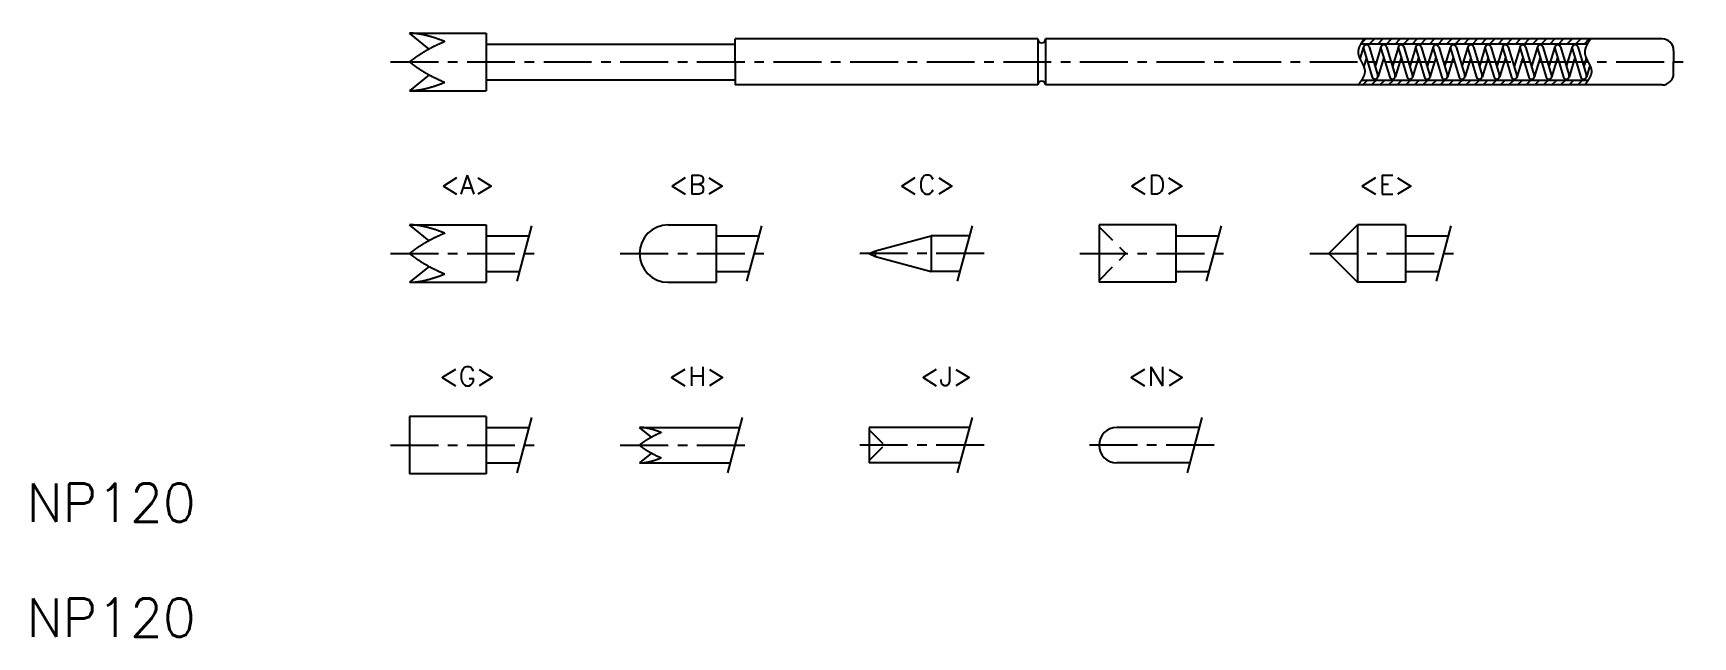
# Model space of a CAD drawing. Extents: x 5.2 to 48.5, y 5 to 20.8.
import ezdxf
from ezdxf.enums import TextEntityAlignment as Align

# ---------------------------------------------------------------- set-up
doc = ezdxf.new("R2010")
doc.units = 0
doc.linetypes.add('CENTER', pattern=[2, 1.25, -0.25, 0.25, -0.25])
doc.linetypes.add('DASHED', pattern=[0.75, 0.5, -0.25])
doc.layers.get('0').update_dxf_attribs({"linetype": 'CONTINUOUS'})
doc.layers.add('CENTER', color=1, linetype='CENTER')
doc.styles.get("Standard").update_dxf_attribs({"font": 'txt.shx', "width": 0.7, "bigfont": 'bigfont.shx'})

# ---------------------------------------------------------------- blocks, each defined once
blk = doc.blocks.new('*X5')
at = {"color": 0, "linetype": 'CONTINUOUS'}
for p, q in [((201.818, 60.475), (201.943, 60.6)), ((202.043, 60.475), (202.168, 60.6)), ((202.267, 60.475), (202.392, 60.6)), ((202.492, 60.475), (202.617, 60.6)), ((202.716, 60.475), (202.841, 60.6)), ((202.941, 60.475), (203.066, 60.6)), ((203.165, 60.475), (203.29, 60.6)), ((203.39, 60.475), (203.515, 60.6)), ((203.614, 60.475), (203.739, 60.6)), ((203.839, 60.475), (203.964, 60.6)), ((204.063, 60.475), (204.188, 60.6)), ((204.288, 60.475), (204.413, 60.6)), ((204.512, 60.475), (204.637, 60.6)), ((204.737, 60.475), (204.862, 60.6)), ((204.961, 60.475), (205.086, 60.6)), ((205.186, 60.475), (205.311, 60.6)), ((205.41, 60.475), (205.535, 60.6)), ((205.635, 60.475), (205.76, 60.6)), ((205.859, 60.475), (205.984, 60.6)), ((206.084, 60.475), (206.209, 60.6)), ((206.308, 60.475), (206.433, 60.6)), ((206.533, 60.475), (206.658, 60.6)), ((206.757, 60.475), (206.882, 60.6)), ((206.982, 60.475), (207.107, 60.6)), ((207.206, 60.475), (207.331, 60.6)), ((207.431, 60.475), (207.556, 60.6)), ((207.655, 60.475), (207.78, 60.6)), ((201.866, 59.4), (201.991, 59.525)), ((202.09, 59.4), (202.215, 59.525)), ((202.315, 59.4), (202.44, 59.525)), ((202.539, 59.4), (202.664, 59.525)), ((202.764, 59.4), (202.889, 59.525)), ((202.988, 59.4), (203.113, 59.525)), ((203.213, 59.4), (203.338, 59.525)), ((203.437, 59.4), (203.562, 59.525)), ((203.662, 59.4), (203.787, 59.525)), ((203.886, 59.4), (204.011, 59.525)), ((204.111, 59.4), (204.236, 59.525)), ((204.335, 59.4), (204.46, 59.525)), ((204.56, 59.4), (204.685, 59.525)), ((204.784, 59.4), (204.909, 59.525)), ((205.009, 59.4), (205.134, 59.525)), ((205.233, 59.4), (205.358, 59.525)), ((205.458, 59.4), (205.583, 59.525)), ((205.682, 59.4), (205.807, 59.525)), ((205.907, 59.4), (206.032, 59.525)), ((206.131, 59.4), (206.256, 59.525)), ((206.356, 59.4), (206.481, 59.525)), ((206.58, 59.4), (206.705, 59.525)), ((206.805, 59.4), (206.93, 59.525)), ((207.029, 59.4), (207.154, 59.525)), ((207.254, 59.4), (207.379, 59.525)), ((207.478, 59.4), (207.603, 59.525))]:
    blk.add_line(p, q, dxfattribs=at)

msp = doc.modelspace()

# ---------------------------------------------------------------- linework, layer by layer
at = {"color": 7, "linetype": 'CONTINUOUS'}
for p, q in [((15, 20.75), (17, 20.75)), ((15, 20.75, 0.75), (17, 20.75, 0.75)), ((17, 20.75), (17, 19.25, -0.75)), ((17, 20.465), (23.5, 20.465)), ((31.398, 20.6), (23.5, 20.6)), ((23.5, 20), (23.5, 20.6)), ((31.398, 20.6), (31.398, 19.4)), ((31.602, 20.6), (31.602, 19.4)), ((47.7, 20.6), (31.602, 20.6)), ((39.905, 20.397), (39.81, 20.081)), ((39.833, 20.475), (45.75, 20.475)), ((40.049, 20.397), (40.276, 19.647)), ((40.359, 20.397), (40.204, 19.884)), ((40.503, 20.397), (40.73, 19.647)), ((40.813, 20.397), (40.658, 19.884)), ((40.957, 20.397), (41.184, 19.647)), ((41.267, 20.397), (41.112, 19.884)), ((41.411, 20.397), (41.638, 19.647)), ((41.721, 20.397), (41.566, 19.884)), ((41.865, 20.397), (42.092, 19.647)), ((42.175, 20.397), (42.02, 19.884)), ((42.319, 20.397), (42.546, 19.647)), ((42.629, 20.397), (42.474, 19.884)), ((42.773, 20.397), (42.999, 19.647)), ((43.083, 20.397), (42.928, 19.884)), ((43.226, 20.397), (43.453, 19.647)), ((43.537, 20.397), (43.382, 19.884)), ((43.68, 20.397), (43.907, 19.647)), ((43.991, 20.397), (43.836, 19.884)), ((44.134, 20.397), (44.361, 19.647)), ((44.445, 20.397), (44.29, 19.884)), ((44.588, 20.397), (44.815, 19.647)), ((44.899, 20.397), (44.744, 19.884)), ((45.042, 20.397), (45.269, 19.647)), ((45.353, 20.397), (45.197, 19.884)), ((45.496, 20.397), (45.723, 19.647)), ((23.5, 20), (23.5, 19.4)), ((39.905, 20.353), (40.132, 19.603)), ((39.977, 20.116), (39.907, 19.884)), ((40.431, 20.116), (40.276, 19.603)), ((40.359, 20.353), (40.586, 19.603)), ((40.885, 20.116), (40.73, 19.603)), ((40.813, 20.353), (41.04, 19.603)), ((41.339, 20.116), (41.184, 19.603)), ((41.267, 20.353), (41.494, 19.603)), ((41.793, 20.116), (41.638, 19.603)), ((41.721, 20.353), (41.948, 19.603)), ((42.247, 20.116), (42.092, 19.603)), ((42.175, 20.353), (42.402, 19.603)), ((42.701, 20.116), (42.546, 19.603)), ((42.629, 20.353), (42.856, 19.603)), ((43.155, 20.116), (42.999, 19.603)), ((43.083, 20.353), (43.31, 19.603)), ((43.609, 20.116), (43.453, 19.603)), ((43.537, 20.353), (43.764, 19.603)), ((44.063, 20.116), (43.907, 19.603)), ((43.991, 20.353), (44.218, 19.603)), ((44.517, 20.116), (44.361, 19.603)), ((44.445, 20.353), (44.672, 19.603)), ((44.97, 20.116), (44.815, 19.603)), ((44.899, 20.353), (45.126, 19.603)), ((45.424, 20.116), (45.269, 19.603)), ((45.353, 20.353), (45.58, 19.603)), ((45.717, 20.102), (45.651, 19.884)), ((48, 20.3), (48, 20)), ((48, 19.7), (48, 20)), ((17, 19.535), (23.5, 19.535)), ((39.851, 19.525), (45.768, 19.525)), ((45.815, 19.906), (45.723, 19.603)), ((15, 19.25), (17, 19.25)), ((15, 19.25, 0.75), (17, 19.25, 0.75)), ((31.398, 19.4), (23.5, 19.4)), ((47.7, 19.4), (31.602, 19.4)), ((15, 15.75), (17, 15.75)), ((17, 15.75), (17, 14.25, -0.75)), ((21.75, 15.75), (23, 15.75)), ((23, 15.75), (23, 14.25, -0.75)), ((33, 15.75), (33, 14.25)), ((35, 15.75), (33, 15.75)), ((35, 15.75), (35, 14.25)), ((39, 15), (39.75, 15.75)), ((41, 15.75), (39.75, 15.75)), ((39.75, 15.75), (39.75, 14.25)), ((41, 15.75), (41, 14.25)), ((17, 15.465), (18.125, 15.465)), ((23, 15.465), (24.125, 15.465)), ((27.161, 15.075), (28.616, 15.465)), ((28.616, 15.465), (28.616, 14.535)), ((29.625, 15.465, -0.223), (28.616, 15.465, -0.137)), ((35, 15.465), (36.125, 15.465)), ((41, 15.465), (42.125, 15.465)), ((27, 15), (27.161, 15.075)), ((27, 15), (27.161, 14.925)), ((27.161, 15.075), (27.161, 15)), ((27.161, 14.925), (27.161, 15)), ((27.161, 14.925), (28.616, 14.535)), ((39, 15), (39.75, 14.25)), ((17, 14.535), (17.875, 14.535)), ((23, 14.535), (23.875, 14.535)), ((29.375, 14.535, -0.214), (28.616, 14.535, -0.146)), ((35, 14.535), (35.875, 14.535)), ((41, 14.535), (41.875, 14.535)), ((15, 14.25), (17, 14.25)), ((21.75, 14.25), (23, 14.25)), ((35, 14.25), (33, 14.25)), ((41, 14.25), (39.75, 14.25)), ((15, 10.75), (15, 9.25)), ((17, 10.75), (15, 10.75)), ((17, 10.75), (17, 9.25)), ((17, 10.465), (18.125, 10.465)), ((21, 10.465), (23.625, 10.465)), ((29.625, 10.465, -0.223), (27, 10.465)), ((27, 10.465), (27, 9.535)), ((35.625, 10.465), (33.465, 10.465)), ((17, 9.535), (17.875, 9.535)), ((21, 9.535), (23.375, 9.535)), ((29.375, 9.535, -0.214), (27, 9.535)), ((35.375, 9.535), (33.465, 9.535)), ((17, 9.25), (15, 9.25))]:
    msp.add_line(p, q, dxfattribs=at)
at = {"color": 7, "linetype": 'CONTINUOUS', "extrusion": (-0.5, -0.612372, -0.612372)}
for p, q in [((15.508, 20.335), (15, 20.75)), ((15.508, 15.335, -0.75), (15, 15.75, -0.75)), ((21.315, 10.208), (21, 10.465))]:
    msp.add_line(p, q, dxfattribs=at)
at = {"color": 7, "linetype": 'CONTINUOUS', "extrusion": (-0.5, 0.612372, -0.612372)}
for p, q in [((15.508, 19.665), (15, 19.25)), ((15.508, 14.665, -0.75), (15, 14.25, -0.75)), ((21.315, 9.792), (21, 9.535))]:
    msp.add_line(p, q, dxfattribs=at)
at = {"color": 3, "linetype": 'CONTINUOUS'}
for p, q in [((17.806, 14.276), (18.194, 15.724)), ((23.806, 14.276), (24.194, 15.724)), ((29.306, 14.276), (29.694, 15.724)), ((35.806, 14.276), (36.194, 15.724)), ((41.806, 14.276), (42.194, 15.724)), ((17.806, 9.276), (18.194, 10.724)), ((23.306, 9.276), (23.694, 10.724)), ((29.306, 9.276), (29.694, 10.724)), ((35.306, 9.276), (35.694, 10.724))]:
    msp.add_line(p, q, dxfattribs=at)
at = {"color": 3, "linetype": 'DASHED'}
for p, q in [((33, 15.7), (33.7, 15)), ((33, 14.3), (33.7, 15)), ((27, 10.4), (27.4, 10)), ((27, 9.6), (27.4, 10))]:
    msp.add_line(p, q, dxfattribs=at)
at = {"color": 7, "linetype": 'CONTINUOUS'}
for points in [[(15.919, 20.53, -0.53), (15.907, 20.535, -0.526), (15.896, 20.539, -0.521), (15.885, 20.544, -0.516), (15.874, 20.548, -0.512), (15.862, 20.553, -0.507), (15.851, 20.557, -0.502), (15.84, 20.561, -0.497), (15.829, 20.566, -0.492), (15.818, 20.57, -0.487), (15.806, 20.574, -0.483), (15.795, 20.578, -0.478), (15.784, 20.582, -0.473), (15.773, 20.587, -0.467), (15.762, 20.59, -0.462), (15.75, 20.594, -0.457), (15.739, 20.598, -0.452), (15.728, 20.602, -0.447), (15.717, 20.606, -0.442), (15.706, 20.61, -0.436), (15.695, 20.614, -0.431), (15.684, 20.617, -0.426), (15.673, 20.621, -0.42), (15.662, 20.625, -0.415), (15.651, 20.628, -0.41), (15.64, 20.632, -0.404), (15.629, 20.635, -0.399), (15.618, 20.639, -0.393), (15.607, 20.642, -0.388), (15.596, 20.645, -0.382), (15.585, 20.649, -0.377), (15.574, 20.652, -0.371), (15.564, 20.655, -0.365), (15.553, 20.658, -0.36), (15.542, 20.661, -0.354), (15.531, 20.664, -0.348), (15.521, 20.667, -0.342), (15.51, 20.67, -0.337), (15.499, 20.673, -0.331), (15.489, 20.676, -0.325), (15.478, 20.679, -0.319), (15.467, 20.681, -0.313), (15.457, 20.684, -0.307), (15.446, 20.687, -0.301), (15.436, 20.689, -0.295), (15.426, 20.692, -0.289), (15.415, 20.694, -0.283), (15.405, 20.697, -0.277), (15.395, 20.699, -0.271), (15.384, 20.701, -0.265), (15.374, 20.704, -0.259), (15.364, 20.706, -0.253), (15.354, 20.708, -0.247), (15.344, 20.71, -0.241), (15.334, 20.712, -0.235), (15.324, 20.714, -0.229), (15.314, 20.716, -0.222), (15.304, 20.718, -0.216), (15.294, 20.72, -0.21), (15.284, 20.722, -0.204), (15.274, 20.724, -0.197), (15.264, 20.725, -0.191), (15.255, 20.727, -0.185), (15.245, 20.728, -0.179), (15.236, 20.73, -0.172), (15.226, 20.731, -0.166), (15.217, 20.733, -0.16), (15.207, 20.734, -0.153), (15.198, 20.735, -0.147), (15.188, 20.737, -0.141), (15.179, 20.738, -0.134), (15.17, 20.739, -0.128), (15.161, 20.74, -0.121), (15.152, 20.741, -0.115), (15.143, 20.742, -0.109), (15.134, 20.743, -0.102), (15.125, 20.744, -0.096), (15.116, 20.745, -0.089), (15.107, 20.745, -0.083), (15.098, 20.746, -0.076), (15.09, 20.747, -0.07), (15.081, 20.747, -0.064), (15.072, 20.748, -0.057), (15.064, 20.748, -0.051), (15.056, 20.749, -0.044), (15.047, 20.749, -0.038), (15.039, 20.749, -0.031), (15.031, 20.75, -0.025), (15.022, 20.75, -0.018), (15.014, 20.75, -0.012), (15.006, 20.75, -0.005), (15, 20.75, 0)], [(15.919, 20.53, 0.53), (15.907, 20.526, 0.535), (15.896, 20.521, 0.539), (15.885, 20.516, 0.544), (15.874, 20.512, 0.548), (15.862, 20.507, 0.553), (15.851, 20.502, 0.557), (15.84, 20.497, 0.561), (15.829, 20.492, 0.566), (15.818, 20.487, 0.57), (15.806, 20.483, 0.574), (15.795, 20.477, 0.578), (15.784, 20.472, 0.582), (15.773, 20.468, 0.586), (15.762, 20.462, 0.591), (15.75, 20.457, 0.594), (15.739, 20.452, 0.598), (15.728, 20.447, 0.602), (15.717, 20.442, 0.606), (15.706, 20.436, 0.61), (15.695, 20.431, 0.614), (15.684, 20.426, 0.617), (15.673, 20.42, 0.621), (15.662, 20.415, 0.625), (15.651, 20.41, 0.628), (15.64, 20.404, 0.632), (15.629, 20.399, 0.635), (15.618, 20.393, 0.639), (15.607, 20.388, 0.642), (15.596, 20.382, 0.645), (15.585, 20.377, 0.649), (15.574, 20.371, 0.652), (15.564, 20.365, 0.655), (15.553, 20.359, 0.658), (15.542, 20.354, 0.661), (15.531, 20.348, 0.664), (15.521, 20.342, 0.667), (15.51, 20.337, 0.67), (15.499, 20.331, 0.673), (15.489, 20.325, 0.676), (15.478, 20.319, 0.679), (15.467, 20.313, 0.681), (15.457, 20.307, 0.684), (15.446, 20.301, 0.687), (15.436, 20.295, 0.689), (15.426, 20.289, 0.692), (15.415, 20.283, 0.694), (15.405, 20.277, 0.697), (15.395, 20.271, 0.699), (15.384, 20.265, 0.702), (15.374, 20.259, 0.704), (15.364, 20.253, 0.706), (15.354, 20.247, 0.708), (15.344, 20.241, 0.71), (15.334, 20.235, 0.712), (15.324, 20.229, 0.714), (15.314, 20.222, 0.716), (15.304, 20.216, 0.718), (15.294, 20.21, 0.72), (15.284, 20.204, 0.722), (15.274, 20.197, 0.724), (15.264, 20.191, 0.725), (15.255, 20.185, 0.727), (15.245, 20.179, 0.728), (15.236, 20.172, 0.73), (15.226, 20.166, 0.731), (15.217, 20.16, 0.733), (15.207, 20.153, 0.734), (15.198, 20.147, 0.735), (15.188, 20.141, 0.737), (15.179, 20.134, 0.738), (15.17, 20.128, 0.739), (15.161, 20.121, 0.74), (15.152, 20.115, 0.741), (15.143, 20.109, 0.742), (15.134, 20.102, 0.743), (15.125, 20.096, 0.744), (15.116, 20.089, 0.745), (15.107, 20.083, 0.745), (15.098, 20.076, 0.746), (15.09, 20.07, 0.747), (15.081, 20.063, 0.747), (15.072, 20.057, 0.748), (15.064, 20.051, 0.748), (15.056, 20.044, 0.749), (15.047, 20.038, 0.749), (15.039, 20.031, 0.749), (15.031, 20.025, 0.75), (15.022, 20.018, 0.75), (15.014, 20.012, 0.75), (15.006, 20.005, 0.75), (15, 20, 0.75)], [(15, 20, 0.75), (15.006, 19.995, 0.75), (15.014, 19.988, 0.75), (15.022, 19.982, 0.75), (15.031, 19.975, 0.75), (15.039, 19.969, 0.749), (15.047, 19.962, 0.749), (15.056, 19.956, 0.749), (15.064, 19.949, 0.748), (15.072, 19.943, 0.748), (15.081, 19.936, 0.747), (15.09, 19.93, 0.747), (15.098, 19.924, 0.746), (15.107, 19.917, 0.745), (15.116, 19.911, 0.745), (15.125, 19.904, 0.744), (15.134, 19.898, 0.743), (15.143, 19.891, 0.742), (15.152, 19.885, 0.741), (15.161, 19.879, 0.74), (15.17, 19.872, 0.739), (15.179, 19.866, 0.738), (15.188, 19.859, 0.737), (15.198, 19.853, 0.735), (15.207, 19.847, 0.734), (15.217, 19.84, 0.733), (15.226, 19.834, 0.731), (15.236, 19.828, 0.73), (15.245, 19.821, 0.728), (15.255, 19.815, 0.727), (15.264, 19.809, 0.725), (15.274, 19.802, 0.724), (15.284, 19.796, 0.722), (15.294, 19.79, 0.72), (15.304, 19.784, 0.718), (15.314, 19.778, 0.716), (15.324, 19.771, 0.714), (15.334, 19.765, 0.712), (15.344, 19.759, 0.71), (15.354, 19.753, 0.708), (15.364, 19.747, 0.706), (15.374, 19.741, 0.704), (15.384, 19.735, 0.702), (15.395, 19.729, 0.699), (15.405, 19.723, 0.697), (15.415, 19.717, 0.694), (15.426, 19.711, 0.692), (15.436, 19.705, 0.689), (15.446, 19.699, 0.687), (15.457, 19.693, 0.684), (15.467, 19.687, 0.681), (15.478, 19.681, 0.679), (15.489, 19.675, 0.676), (15.499, 19.669, 0.673), (15.51, 19.663, 0.67), (15.521, 19.658, 0.667), (15.531, 19.652, 0.664), (15.542, 19.646, 0.661), (15.553, 19.64, 0.658), (15.564, 19.635, 0.655), (15.574, 19.629, 0.652), (15.585, 19.623, 0.649), (15.596, 19.618, 0.645), (15.607, 19.612, 0.642), (15.618, 19.607, 0.639), (15.629, 19.601, 0.635), (15.64, 19.596, 0.632), (15.651, 19.59, 0.628), (15.662, 19.585, 0.625), (15.673, 19.58, 0.621), (15.684, 19.574, 0.617), (15.695, 19.569, 0.614), (15.706, 19.564, 0.61), (15.717, 19.558, 0.606), (15.728, 19.553, 0.602), (15.739, 19.548, 0.598), (15.75, 19.543, 0.594), (15.762, 19.538, 0.591), (15.773, 19.532, 0.586), (15.784, 19.527, 0.582), (15.795, 19.523, 0.578), (15.806, 19.517, 0.574), (15.818, 19.512, 0.57), (15.829, 19.508, 0.566), (15.84, 19.503, 0.561), (15.851, 19.498, 0.557), (15.862, 19.493, 0.553), (15.874, 19.488, 0.548), (15.885, 19.484, 0.544), (15.896, 19.479, 0.539), (15.907, 19.474, 0.535), (15.919, 19.47, 0.53)], [(15, 19.25, 0), (15.006, 19.25, -0.005), (15.014, 19.25, -0.012), (15.022, 19.25, -0.018), (15.031, 19.25, -0.025), (15.039, 19.251, -0.031), (15.047, 19.251, -0.038), (15.056, 19.251, -0.044), (15.064, 19.252, -0.051), (15.072, 19.252, -0.057), (15.081, 19.253, -0.064), (15.09, 19.253, -0.07), (15.098, 19.254, -0.076), (15.107, 19.255, -0.083), (15.116, 19.255, -0.089), (15.125, 19.256, -0.096), (15.134, 19.257, -0.102), (15.143, 19.258, -0.109), (15.152, 19.259, -0.115), (15.161, 19.26, -0.121), (15.17, 19.261, -0.128), (15.179, 19.262, -0.134), (15.188, 19.263, -0.141), (15.198, 19.264, -0.147), (15.207, 19.266, -0.153), (15.217, 19.267, -0.16), (15.226, 19.269, -0.166), (15.236, 19.27, -0.172), (15.245, 19.272, -0.179), (15.255, 19.273, -0.185), (15.264, 19.275, -0.191), (15.274, 19.276, -0.197), (15.284, 19.278, -0.204), (15.294, 19.28, -0.21), (15.304, 19.282, -0.216), (15.314, 19.284, -0.222), (15.324, 19.286, -0.229), (15.334, 19.288, -0.235), (15.344, 19.29, -0.241), (15.354, 19.292, -0.247), (15.364, 19.294, -0.253), (15.374, 19.296, -0.259), (15.384, 19.298, -0.265), (15.395, 19.301, -0.271), (15.405, 19.303, -0.277), (15.415, 19.306, -0.283), (15.426, 19.308, -0.289), (15.436, 19.311, -0.295), (15.446, 19.313, -0.301), (15.457, 19.316, -0.307), (15.467, 19.319, -0.313), (15.478, 19.321, -0.319), (15.489, 19.324, -0.325), (15.499, 19.327, -0.331), (15.51, 19.33, -0.337), (15.521, 19.333, -0.342), (15.531, 19.336, -0.348), (15.542, 19.339, -0.354), (15.553, 19.342, -0.36), (15.564, 19.345, -0.365), (15.574, 19.348, -0.371), (15.585, 19.351, -0.377), (15.596, 19.355, -0.382), (15.607, 19.358, -0.388), (15.618, 19.361, -0.393), (15.629, 19.365, -0.399), (15.64, 19.368, -0.404), (15.651, 19.372, -0.41), (15.662, 19.375, -0.415), (15.673, 19.379, -0.42), (15.684, 19.383, -0.426), (15.695, 19.386, -0.431), (15.706, 19.39, -0.436), (15.717, 19.394, -0.442), (15.728, 19.398, -0.447), (15.739, 19.402, -0.452), (15.75, 19.405, -0.457), (15.762, 19.41, -0.462), (15.773, 19.413, -0.467), (15.784, 19.418, -0.473), (15.795, 19.422, -0.478), (15.806, 19.426, -0.483), (15.818, 19.43, -0.487), (15.829, 19.434, -0.492), (15.84, 19.439, -0.497), (15.851, 19.443, -0.502), (15.862, 19.447, -0.507), (15.874, 19.452, -0.512), (15.885, 19.456, -0.516), (15.896, 19.461, -0.521), (15.907, 19.465, -0.526), (15.919, 19.47, -0.53)], [(15.919, 15.53, -1.28), (15.907, 15.535, -1.276), (15.896, 15.539, -1.271), (15.885, 15.544, -1.266), (15.874, 15.548, -1.262), (15.862, 15.553, -1.257), (15.851, 15.557, -1.252), (15.84, 15.561, -1.247), (15.829, 15.566, -1.242), (15.818, 15.57, -1.237), (15.806, 15.574, -1.233), (15.795, 15.578, -1.228), (15.784, 15.582, -1.223), (15.773, 15.586, -1.217), (15.762, 15.591, -1.212), (15.75, 15.594, -1.207), (15.739, 15.598, -1.202), (15.728, 15.602, -1.197), (15.717, 15.606, -1.192), (15.706, 15.61, -1.186), (15.695, 15.614, -1.181), (15.684, 15.617, -1.176), (15.673, 15.621, -1.17), (15.662, 15.625, -1.165), (15.651, 15.628, -1.16), (15.64, 15.632, -1.154), (15.629, 15.635, -1.149), (15.618, 15.639, -1.143), (15.607, 15.642, -1.138), (15.596, 15.645, -1.132), (15.585, 15.649, -1.127), (15.574, 15.652, -1.121), (15.564, 15.655, -1.115), (15.553, 15.658, -1.11), (15.542, 15.661, -1.104), (15.531, 15.664, -1.098), (15.521, 15.667, -1.092), (15.51, 15.67, -1.087), (15.499, 15.673, -1.081), (15.489, 15.676, -1.075), (15.478, 15.679, -1.069), (15.467, 15.681, -1.063), (15.457, 15.684, -1.057), (15.446, 15.687, -1.051), (15.436, 15.689, -1.045), (15.426, 15.692, -1.039), (15.415, 15.694, -1.033), (15.405, 15.697, -1.027), (15.395, 15.699, -1.021), (15.384, 15.701, -1.015), (15.374, 15.704, -1.009), (15.364, 15.706, -1.003), (15.354, 15.708, -0.997), (15.344, 15.71, -0.991), (15.334, 15.712, -0.985), (15.324, 15.714, -0.979), (15.314, 15.716, -0.972), (15.304, 15.718, -0.966), (15.294, 15.72, -0.96), (15.284, 15.722, -0.954), (15.274, 15.723, -0.947), (15.264, 15.725, -0.941), (15.255, 15.727, -0.935), (15.245, 15.728, -0.929), (15.236, 15.73, -0.922), (15.226, 15.731, -0.916), (15.217, 15.733, -0.91), (15.207, 15.734, -0.903), (15.198, 15.736, -0.897), (15.188, 15.737, -0.891), (15.179, 15.738, -0.884), (15.17, 15.739, -0.878), (15.161, 15.74, -0.871), (15.152, 15.741, -0.865), (15.143, 15.742, -0.859), (15.134, 15.743, -0.852), (15.125, 15.744, -0.846), (15.116, 15.745, -0.839), (15.107, 15.745, -0.833), (15.098, 15.746, -0.826), (15.09, 15.747, -0.82), (15.081, 15.747, -0.814), (15.072, 15.748, -0.807), (15.064, 15.748, -0.801), (15.056, 15.749, -0.794), (15.047, 15.749, -0.788), (15.039, 15.749, -0.781), (15.031, 15.75, -0.775), (15.022, 15.75, -0.768), (15.014, 15.75, -0.762), (15.006, 15.75, -0.755), (15, 15.75, -0.75)], [(15.919, 15.53, -0.22), (15.907, 15.526, -0.215), (15.896, 15.521, -0.211), (15.885, 15.516, -0.206), (15.874, 15.512, -0.202), (15.862, 15.507, -0.197), (15.851, 15.502, -0.193), (15.84, 15.497, -0.189), (15.829, 15.492, -0.184), (15.818, 15.487, -0.18), (15.806, 15.482, -0.176), (15.795, 15.477, -0.172), (15.784, 15.472, -0.168), (15.773, 15.467, -0.164), (15.762, 15.462, -0.159), (15.75, 15.457, -0.156), (15.739, 15.452, -0.152), (15.728, 15.447, -0.148), (15.717, 15.442, -0.144), (15.706, 15.436, -0.14), (15.695, 15.431, -0.136), (15.684, 15.426, -0.133), (15.673, 15.42, -0.129), (15.662, 15.415, -0.125), (15.651, 15.41, -0.122), (15.64, 15.404, -0.118), (15.629, 15.399, -0.115), (15.618, 15.393, -0.111), (15.607, 15.388, -0.108), (15.596, 15.382, -0.105), (15.585, 15.377, -0.101), (15.574, 15.371, -0.098), (15.564, 15.365, -0.095), (15.553, 15.359, -0.092), (15.542, 15.354, -0.089), (15.531, 15.348, -0.086), (15.521, 15.342, -0.083), (15.51, 15.337, -0.08), (15.499, 15.331, -0.077), (15.489, 15.325, -0.074), (15.478, 15.319, -0.071), (15.467, 15.313, -0.069), (15.457, 15.307, -0.066), (15.446, 15.301, -0.063), (15.436, 15.295, -0.061), (15.426, 15.289, -0.058), (15.415, 15.283, -0.056), (15.405, 15.277, -0.053), (15.395, 15.271, -0.051), (15.384, 15.265, -0.048), (15.374, 15.259, -0.046), (15.364, 15.253, -0.044), (15.354, 15.247, -0.042), (15.344, 15.241, -0.04), (15.334, 15.235, -0.038), (15.324, 15.229, -0.036), (15.314, 15.222, -0.034), (15.304, 15.216, -0.032), (15.294, 15.21, -0.03), (15.284, 15.204, -0.028), (15.274, 15.197, -0.026), (15.264, 15.191, -0.025), (15.255, 15.185, -0.023), (15.245, 15.179, -0.022), (15.236, 15.172, -0.02), (15.226, 15.166, -0.019), (15.217, 15.16, -0.017), (15.207, 15.153, -0.016), (15.198, 15.147, -0.015), (15.188, 15.141, -0.013), (15.179, 15.134, -0.012), (15.17, 15.128, -0.011), (15.161, 15.121, -0.01), (15.152, 15.115, -0.009), (15.143, 15.109, -0.008), (15.134, 15.102, -0.007), (15.125, 15.096, -0.006), (15.116, 15.089, -0.005), (15.107, 15.083, -0.005), (15.098, 15.076, -0.004), (15.09, 15.07, -0.003), (15.081, 15.063, -0.003), (15.072, 15.057, -0.002), (15.064, 15.051, -0.002), (15.056, 15.044, -0.001), (15.047, 15.038, -0.001), (15.039, 15.031, -0.001), (15.031, 15.025, 0), (15.022, 15.018, 0), (15.014, 15.012, 0), (15.006, 15.005, 0), (15, 15, 0)], [(15, 15, 0), (15.006, 14.995, 0), (15.014, 14.988, 0), (15.022, 14.982, 0), (15.031, 14.975, 0), (15.039, 14.969, -0.001), (15.047, 14.962, -0.001), (15.056, 14.956, -0.001), (15.064, 14.949, -0.002), (15.072, 14.943, -0.002), (15.081, 14.937, -0.003), (15.09, 14.93, -0.003), (15.098, 14.924, -0.004), (15.107, 14.917, -0.005), (15.116, 14.911, -0.005), (15.125, 14.904, -0.006), (15.134, 14.898, -0.007), (15.143, 14.891, -0.008), (15.152, 14.885, -0.009), (15.161, 14.879, -0.01), (15.17, 14.872, -0.011), (15.179, 14.866, -0.012), (15.188, 14.859, -0.013), (15.198, 14.853, -0.015), (15.207, 14.847, -0.016), (15.217, 14.84, -0.017), (15.226, 14.834, -0.019), (15.236, 14.828, -0.02), (15.245, 14.821, -0.022), (15.255, 14.815, -0.023), (15.264, 14.809, -0.025), (15.274, 14.803, -0.026), (15.284, 14.796, -0.028), (15.294, 14.79, -0.03), (15.304, 14.784, -0.032), (15.314, 14.778, -0.034), (15.324, 14.771, -0.036), (15.334, 14.765, -0.038), (15.344, 14.759, -0.04), (15.354, 14.753, -0.042), (15.364, 14.747, -0.044), (15.374, 14.741, -0.046), (15.384, 14.735, -0.048), (15.395, 14.729, -0.051), (15.405, 14.723, -0.053), (15.415, 14.717, -0.056), (15.426, 14.711, -0.058), (15.436, 14.705, -0.061), (15.446, 14.699, -0.063), (15.457, 14.693, -0.066), (15.467, 14.687, -0.069), (15.478, 14.681, -0.071), (15.489, 14.675, -0.074), (15.499, 14.669, -0.077), (15.51, 14.663, -0.08), (15.521, 14.658, -0.083), (15.531, 14.652, -0.086), (15.542, 14.646, -0.089), (15.553, 14.64, -0.092), (15.564, 14.635, -0.095), (15.574, 14.629, -0.098), (15.585, 14.623, -0.101), (15.596, 14.618, -0.105), (15.607, 14.612, -0.108), (15.618, 14.607, -0.111), (15.629, 14.601, -0.115), (15.64, 14.596, -0.118), (15.651, 14.59, -0.122), (15.662, 14.585, -0.125), (15.673, 14.58, -0.129), (15.684, 14.574, -0.133), (15.695, 14.569, -0.136), (15.706, 14.564, -0.14), (15.717, 14.558, -0.144), (15.728, 14.553, -0.148), (15.739, 14.548, -0.152), (15.75, 14.543, -0.156), (15.762, 14.538, -0.159), (15.773, 14.532, -0.164), (15.784, 14.527, -0.168), (15.795, 14.523, -0.172), (15.806, 14.517, -0.176), (15.818, 14.512, -0.18), (15.829, 14.508, -0.184), (15.84, 14.503, -0.189), (15.851, 14.498, -0.193), (15.862, 14.493, -0.197), (15.874, 14.488, -0.202), (15.885, 14.484, -0.206), (15.896, 14.479, -0.211), (15.907, 14.474, -0.215), (15.919, 14.47, -0.22)], [(15, 14.25, -0.75), (15.006, 14.25, -0.755), (15.014, 14.25, -0.762), (15.022, 14.25, -0.768), (15.031, 14.25, -0.775), (15.039, 14.251, -0.781), (15.047, 14.251, -0.788), (15.056, 14.251, -0.794), (15.064, 14.252, -0.801), (15.072, 14.252, -0.807), (15.081, 14.253, -0.814), (15.09, 14.253, -0.82), (15.098, 14.254, -0.826), (15.107, 14.255, -0.833), (15.116, 14.255, -0.839), (15.125, 14.256, -0.846), (15.134, 14.257, -0.852), (15.143, 14.258, -0.859), (15.152, 14.259, -0.865), (15.161, 14.26, -0.871), (15.17, 14.261, -0.878), (15.179, 14.262, -0.884), (15.188, 14.263, -0.891), (15.198, 14.264, -0.897), (15.207, 14.266, -0.903), (15.217, 14.267, -0.91), (15.226, 14.269, -0.916), (15.236, 14.27, -0.922), (15.245, 14.272, -0.929), (15.255, 14.273, -0.935), (15.264, 14.275, -0.941), (15.274, 14.276, -0.947), (15.284, 14.278, -0.954), (15.294, 14.28, -0.96), (15.304, 14.282, -0.966), (15.314, 14.284, -0.972), (15.324, 14.286, -0.979), (15.334, 14.288, -0.985), (15.344, 14.29, -0.991), (15.354, 14.292, -0.997), (15.364, 14.294, -1.003), (15.374, 14.296, -1.009), (15.384, 14.298, -1.015), (15.395, 14.301, -1.021), (15.405, 14.303, -1.027), (15.415, 14.306, -1.033), (15.426, 14.308, -1.039), (15.436, 14.311, -1.045), (15.446, 14.313, -1.051), (15.457, 14.316, -1.057), (15.467, 14.319, -1.063), (15.478, 14.321, -1.069), (15.489, 14.324, -1.075), (15.499, 14.327, -1.081), (15.51, 14.33, -1.087), (15.521, 14.333, -1.092), (15.531, 14.336, -1.098), (15.542, 14.339, -1.104), (15.553, 14.342, -1.11), (15.564, 14.345, -1.115), (15.574, 14.348, -1.121), (15.585, 14.351, -1.127), (15.596, 14.355, -1.132), (15.607, 14.358, -1.138), (15.618, 14.361, -1.143), (15.629, 14.365, -1.149), (15.64, 14.368, -1.154), (15.651, 14.372, -1.16), (15.662, 14.375, -1.165), (15.673, 14.379, -1.17), (15.684, 14.383, -1.176), (15.695, 14.386, -1.181), (15.706, 14.39, -1.186), (15.717, 14.394, -1.192), (15.728, 14.398, -1.197), (15.739, 14.402, -1.202), (15.75, 14.405, -1.207), (15.762, 14.409, -1.212), (15.773, 14.413, -1.217), (15.784, 14.418, -1.223), (15.795, 14.422, -1.228), (15.806, 14.426, -1.233), (15.818, 14.43, -1.237), (15.829, 14.434, -1.242), (15.84, 14.439, -1.247), (15.851, 14.443, -1.252), (15.862, 14.447, -1.257), (15.874, 14.452, -1.262), (15.885, 14.456, -1.266), (15.896, 14.461, -1.271), (15.907, 14.465, -1.276), (15.919, 14.47, -1.28)], [(21.569, 10.329, -0.329), (21.563, 10.332, -0.326), (21.556, 10.334, -0.323), (21.549, 10.337, -0.32), (21.542, 10.34, -0.317), (21.535, 10.343, -0.314), (21.528, 10.345, -0.311), (21.521, 10.348, -0.308), (21.514, 10.351, -0.305), (21.507, 10.353, -0.302), (21.5, 10.356, -0.299), (21.493, 10.359, -0.296), (21.486, 10.361, -0.293), (21.479, 10.364, -0.29), (21.472, 10.366, -0.287), (21.465, 10.369, -0.283), (21.458, 10.371, -0.28), (21.451, 10.373, -0.277), (21.445, 10.376, -0.274), (21.438, 10.378, -0.271), (21.431, 10.38, -0.267), (21.424, 10.383, -0.264), (21.417, 10.385, -0.261), (21.41, 10.387, -0.257), (21.403, 10.389, -0.254), (21.397, 10.392, -0.251), (21.39, 10.394, -0.247), (21.383, 10.396, -0.244), (21.376, 10.398, -0.24), (21.37, 10.4, -0.237), (21.363, 10.402, -0.233), (21.356, 10.404, -0.23), (21.349, 10.406, -0.226), (21.343, 10.408, -0.223), (21.336, 10.41, -0.219), (21.329, 10.412, -0.216), (21.323, 10.414, -0.212), (21.316, 10.416, -0.209), (21.309, 10.417, -0.205), (21.303, 10.419, -0.201), (21.296, 10.421, -0.198), (21.29, 10.422, -0.194), (21.283, 10.424, -0.191), (21.277, 10.426, -0.187), (21.27, 10.427, -0.183), (21.264, 10.429, -0.179), (21.257, 10.431, -0.176), (21.251, 10.432, -0.172), (21.245, 10.434, -0.168), (21.238, 10.435, -0.164), (21.232, 10.436, -0.161), (21.226, 10.438, -0.157), (21.219, 10.439, -0.153), (21.213, 10.44, -0.149), (21.207, 10.442, -0.146), (21.201, 10.443, -0.142), (21.194, 10.444, -0.138), (21.188, 10.445, -0.134), (21.182, 10.446, -0.13), (21.176, 10.447, -0.126), (21.17, 10.449, -0.122), (21.164, 10.45, -0.119), (21.158, 10.451, -0.115), (21.152, 10.452, -0.111), (21.146, 10.453, -0.107), (21.14, 10.453, -0.103), (21.134, 10.454, -0.099), (21.128, 10.455, -0.095), (21.123, 10.456, -0.091), (21.117, 10.457, -0.087), (21.111, 10.457, -0.083), (21.105, 10.458, -0.079), (21.1, 10.459, -0.075), (21.094, 10.459, -0.071), (21.088, 10.46, -0.067), (21.083, 10.461, -0.063), (21.077, 10.461, -0.059), (21.072, 10.462, -0.055), (21.066, 10.462, -0.051), (21.061, 10.463, -0.047), (21.056, 10.463, -0.043), (21.05, 10.463, -0.039), (21.045, 10.464, -0.035), (21.04, 10.464, -0.031), (21.034, 10.464, -0.027), (21.029, 10.464, -0.023), (21.024, 10.465, -0.019), (21.019, 10.465, -0.015), (21.014, 10.465, -0.011), (21.009, 10.465, -0.007), (21.004, 10.465, -0.003)], [(21.569, 10.329, 0.329), (21.563, 10.326, 0.332), (21.556, 10.323, 0.334), (21.549, 10.32, 0.337), (21.542, 10.317, 0.34), (21.535, 10.314, 0.343), (21.528, 10.311, 0.345), (21.521, 10.308, 0.348), (21.514, 10.305, 0.351), (21.507, 10.302, 0.353), (21.5, 10.299, 0.356), (21.493, 10.296, 0.359), (21.486, 10.293, 0.361), (21.479, 10.29, 0.364), (21.472, 10.287, 0.366), (21.465, 10.283, 0.369), (21.458, 10.28, 0.371), (21.451, 10.277, 0.373), (21.445, 10.274, 0.376), (21.438, 10.271, 0.378), (21.431, 10.267, 0.38), (21.424, 10.264, 0.383), (21.417, 10.261, 0.385), (21.41, 10.257, 0.387), (21.403, 10.254, 0.39), (21.397, 10.251, 0.392), (21.39, 10.247, 0.394), (21.383, 10.244, 0.396), (21.376, 10.24, 0.398), (21.37, 10.237, 0.4), (21.363, 10.233, 0.402), (21.356, 10.23, 0.404), (21.349, 10.226, 0.406), (21.343, 10.223, 0.408), (21.336, 10.219, 0.41), (21.329, 10.216, 0.412), (21.323, 10.212, 0.414), (21.316, 10.209, 0.416), (21.309, 10.205, 0.417), (21.303, 10.201, 0.419), (21.296, 10.198, 0.421), (21.29, 10.194, 0.423), (21.283, 10.191, 0.424), (21.277, 10.187, 0.426), (21.27, 10.183, 0.427), (21.264, 10.179, 0.429), (21.257, 10.176, 0.431), (21.251, 10.172, 0.432), (21.245, 10.168, 0.433), (21.238, 10.164, 0.435), (21.232, 10.161, 0.436), (21.226, 10.157, 0.438), (21.219, 10.153, 0.439), (21.213, 10.149, 0.44), (21.207, 10.145, 0.442), (21.201, 10.142, 0.443), (21.194, 10.138, 0.444), (21.188, 10.134, 0.445), (21.182, 10.13, 0.446), (21.176, 10.126, 0.448), (21.17, 10.122, 0.449), (21.164, 10.118, 0.45), (21.158, 10.115, 0.451), (21.152, 10.111, 0.452), (21.146, 10.107, 0.453), (21.14, 10.103, 0.453), (21.134, 10.099, 0.454), (21.128, 10.095, 0.455), (21.123, 10.091, 0.456), (21.117, 10.087, 0.457), (21.111, 10.083, 0.457), (21.105, 10.079, 0.458), (21.1, 10.075, 0.459), (21.094, 10.071, 0.459), (21.088, 10.067, 0.46), (21.083, 10.063, 0.461), (21.077, 10.059, 0.461), (21.072, 10.055, 0.462), (21.066, 10.051, 0.462), (21.061, 10.047, 0.463), (21.056, 10.043, 0.463), (21.05, 10.039, 0.463), (21.045, 10.035, 0.464), (21.04, 10.031, 0.464), (21.034, 10.027, 0.464), (21.029, 10.023, 0.464), (21.024, 10.019, 0.465), (21.019, 10.015, 0.465), (21.014, 10.011, 0.465), (21.009, 10.007, 0.465), (21.004, 10.003, 0.465), (21, 10, 0.465)], [(21, 10, 0.465), (21.004, 9.997, 0.465), (21.009, 9.993, 0.465), (21.014, 9.989, 0.465), (21.019, 9.985, 0.465), (21.024, 9.981, 0.465), (21.029, 9.977, 0.464), (21.034, 9.973, 0.464), (21.04, 9.969, 0.464), (21.045, 9.965, 0.464), (21.05, 9.961, 0.463), (21.056, 9.957, 0.463), (21.061, 9.953, 0.463), (21.066, 9.949, 0.462), (21.072, 9.945, 0.462), (21.077, 9.941, 0.461), (21.083, 9.937, 0.461), (21.088, 9.933, 0.46), (21.094, 9.929, 0.459), (21.1, 9.925, 0.459), (21.105, 9.921, 0.458), (21.111, 9.917, 0.457), (21.117, 9.913, 0.457), (21.123, 9.909, 0.456), (21.128, 9.905, 0.455), (21.134, 9.901, 0.454), (21.14, 9.897, 0.453), (21.146, 9.893, 0.453), (21.152, 9.889, 0.452), (21.158, 9.885, 0.451), (21.164, 9.882, 0.45), (21.17, 9.878, 0.449), (21.176, 9.874, 0.448), (21.182, 9.87, 0.446), (21.188, 9.866, 0.445), (21.194, 9.862, 0.444), (21.201, 9.858, 0.443), (21.207, 9.855, 0.442), (21.213, 9.851, 0.44), (21.219, 9.847, 0.439), (21.226, 9.843, 0.438), (21.232, 9.839, 0.436), (21.238, 9.836, 0.435), (21.245, 9.832, 0.433), (21.251, 9.828, 0.432), (21.257, 9.824, 0.431), (21.264, 9.821, 0.429), (21.27, 9.817, 0.427), (21.277, 9.813, 0.426), (21.283, 9.809, 0.424), (21.29, 9.806, 0.423), (21.296, 9.802, 0.421), (21.303, 9.799, 0.419), (21.309, 9.795, 0.417), (21.316, 9.791, 0.416), (21.323, 9.788, 0.414), (21.329, 9.784, 0.412), (21.336, 9.781, 0.41), (21.343, 9.777, 0.408), (21.349, 9.774, 0.406), (21.356, 9.77, 0.404), (21.363, 9.767, 0.402), (21.37, 9.763, 0.4), (21.376, 9.76, 0.398), (21.383, 9.756, 0.396), (21.39, 9.753, 0.394), (21.397, 9.749, 0.392), (21.403, 9.746, 0.39), (21.41, 9.743, 0.387), (21.417, 9.739, 0.385), (21.424, 9.736, 0.383), (21.431, 9.733, 0.38), (21.438, 9.729, 0.378), (21.445, 9.726, 0.376), (21.451, 9.723, 0.373), (21.458, 9.72, 0.371), (21.465, 9.717, 0.369), (21.472, 9.713, 0.366), (21.479, 9.71, 0.364), (21.486, 9.707, 0.361), (21.493, 9.704, 0.359), (21.5, 9.701, 0.356), (21.507, 9.698, 0.353), (21.514, 9.695, 0.351), (21.521, 9.692, 0.348), (21.528, 9.689, 0.345), (21.535, 9.686, 0.343), (21.542, 9.683, 0.34), (21.549, 9.68, 0.337), (21.556, 9.677, 0.334), (21.563, 9.674, 0.332), (21.569, 9.671, 0.329)], [(21, 9.535, 0), (21.004, 9.535, -0.003), (21.009, 9.535, -0.007), (21.014, 9.535, -0.011), (21.019, 9.535, -0.015), (21.024, 9.535, -0.019), (21.029, 9.536, -0.023), (21.034, 9.536, -0.027), (21.04, 9.536, -0.031), (21.045, 9.536, -0.035), (21.05, 9.537, -0.039), (21.056, 9.537, -0.043), (21.061, 9.537, -0.047), (21.066, 9.538, -0.051), (21.072, 9.538, -0.055), (21.077, 9.539, -0.059), (21.083, 9.539, -0.063), (21.088, 9.54, -0.067), (21.094, 9.541, -0.071), (21.1, 9.541, -0.075), (21.105, 9.542, -0.079), (21.111, 9.542, -0.083), (21.117, 9.543, -0.087), (21.123, 9.544, -0.091), (21.128, 9.545, -0.095), (21.134, 9.546, -0.099), (21.14, 9.547, -0.103), (21.146, 9.547, -0.107), (21.152, 9.548, -0.111), (21.158, 9.549, -0.115), (21.164, 9.55, -0.119), (21.17, 9.551, -0.122), (21.176, 9.553, -0.126), (21.182, 9.554, -0.13), (21.188, 9.555, -0.134), (21.194, 9.556, -0.138), (21.201, 9.557, -0.142), (21.207, 9.558, -0.146), (21.213, 9.56, -0.149), (21.219, 9.561, -0.153), (21.226, 9.562, -0.157), (21.232, 9.564, -0.161), (21.238, 9.565, -0.164), (21.245, 9.566, -0.168), (21.251, 9.568, -0.172), (21.257, 9.569, -0.176), (21.264, 9.571, -0.179), (21.27, 9.573, -0.183), (21.277, 9.574, -0.187), (21.283, 9.576, -0.191), (21.29, 9.578, -0.194), (21.296, 9.579, -0.198), (21.303, 9.581, -0.201), (21.309, 9.583, -0.205), (21.316, 9.584, -0.209), (21.323, 9.586, -0.212), (21.329, 9.588, -0.216), (21.336, 9.59, -0.219), (21.343, 9.592, -0.223), (21.349, 9.594, -0.226), (21.356, 9.596, -0.23), (21.363, 9.598, -0.233), (21.37, 9.6, -0.237), (21.376, 9.602, -0.24), (21.383, 9.604, -0.244), (21.39, 9.606, -0.247), (21.397, 9.608, -0.251), (21.403, 9.611, -0.254), (21.41, 9.613, -0.257), (21.417, 9.615, -0.261), (21.424, 9.617, -0.264), (21.431, 9.62, -0.267), (21.438, 9.622, -0.271), (21.445, 9.624, -0.274), (21.451, 9.627, -0.277), (21.458, 9.629, -0.28), (21.465, 9.631, -0.283), (21.472, 9.634, -0.287), (21.479, 9.636, -0.29), (21.486, 9.639, -0.293), (21.493, 9.641, -0.296), (21.5, 9.644, -0.299), (21.507, 9.647, -0.302), (21.514, 9.649, -0.305), (21.521, 9.652, -0.308), (21.528, 9.655, -0.311), (21.535, 9.657, -0.314), (21.542, 9.66, -0.317), (21.549, 9.663, -0.32), (21.556, 9.666, -0.323), (21.563, 9.668, -0.326), (21.569, 9.671, -0.329)]]:
    msp.add_polyline3d(points, dxfattribs=at)
at = {"color": 7}
for points in [[(39.911, 20.6, 0), (39.907, 20.594, 0), (39.903, 20.587, 0), (39.899, 20.581, 0), (39.894, 20.575, 0), (39.89, 20.569, 0), (39.886, 20.562, 0), (39.882, 20.556, 0), (39.878, 20.55, 0), (39.874, 20.544, 0), (39.87, 20.537, 0), (39.866, 20.531, 0), (39.863, 20.525, 0), (39.859, 20.518, 0), (39.855, 20.512, 0), (39.851, 20.506, 0), (39.847, 20.5, 0), (39.844, 20.493, 0), (39.84, 20.487, 0), (39.836, 20.481, 0), (39.833, 20.474, 0), (39.829, 20.468, 0), (39.826, 20.462, 0), (39.822, 20.456, 0), (39.819, 20.449, 0), (39.816, 20.443, 0), (39.813, 20.437, 0), (39.809, 20.43, 0), (39.806, 20.424, 0), (39.803, 20.418, 0), (39.801, 20.412, 0), (39.798, 20.405, 0), (39.795, 20.399, 0), (39.792, 20.393, 0), (39.79, 20.386, 0), (39.787, 20.38, 0), (39.785, 20.374, 0), (39.783, 20.367, 0), (39.78, 20.361, 0), (39.778, 20.355, 0), (39.776, 20.349, 0), (39.775, 20.342, 0), (39.773, 20.336, 0), (39.771, 20.33, 0), (39.77, 20.323, 0), (39.768, 20.317, 0), (39.767, 20.311, 0), (39.766, 20.304, 0), (39.765, 20.298, 0), (39.764, 20.292, 0), (39.763, 20.285, 0), (39.763, 20.279, 0), (39.762, 20.273, 0), (39.762, 20.266, 0), (39.762, 20.26, 0), (39.762, 20.254, 0), (39.762, 20.247, 0), (39.762, 20.241, 0), (39.762, 20.234, 0), (39.763, 20.228, 0), (39.764, 20.222, 0), (39.764, 20.215, 0), (39.765, 20.209, 0), (39.767, 20.203, 0), (39.768, 20.196, 0), (39.769, 20.19, 0), (39.771, 20.183, 0), (39.773, 20.177, 0), (39.774, 20.171, 0), (39.776, 20.164, 0), (39.778, 20.158, 0), (39.78, 20.151, 0), (39.783, 20.145, 0), (39.785, 20.139, 0), (39.787, 20.132, 0), (39.79, 20.126, 0), (39.792, 20.119, 0), (39.795, 20.113, 0), (39.798, 20.107, 0), (39.801, 20.1, 0), (39.804, 20.094, 0), (39.807, 20.087, 0), (39.81, 20.081, 0), (39.813, 20.075, 0), (39.816, 20.068, 0), (39.819, 20.062, 0), (39.822, 20.055, 0), (39.825, 20.049, 0), (39.828, 20.043, 0), (39.832, 20.036, 0), (39.835, 20.03, 0), (39.838, 20.023, 0), (39.842, 20.017, 0), (39.845, 20.011, 0), (39.848, 20.004, 0), (39.852, 19.998, 0), (39.855, 19.991, 0), (39.858, 19.985, 0), (39.862, 19.979, 0), (39.865, 19.972, 0), (39.868, 19.966, 0), (39.872, 19.959, 0), (39.875, 19.953, 0), (39.878, 19.947, 0), (39.881, 19.94, 0), (39.884, 19.934, 0), (39.887, 19.928, 0), (39.89, 19.921, 0), (39.893, 19.915, 0), (39.896, 19.908, 0), (39.899, 19.902, 0), (39.902, 19.896, 0), (39.904, 19.889, 0), (39.907, 19.883, 0), (39.91, 19.877, 0), (39.912, 19.87, 0), (39.914, 19.864, 0), (39.917, 19.858, 0), (39.919, 19.851, 0), (39.921, 19.845, 0), (39.923, 19.839, 0), (39.924, 19.832, 0), (39.926, 19.826, 0), (39.928, 19.82, 0), (39.929, 19.813, 0), (39.931, 19.807, 0), (39.932, 19.801, 0), (39.933, 19.794, 0), (39.934, 19.788, 0), (39.934, 19.782, 0), (39.935, 19.776, 0), (39.935, 19.769, 0), (39.936, 19.763, 0), (39.936, 19.757, 0), (39.936, 19.751, 0), (39.936, 19.744, 0), (39.935, 19.738, 0), (39.935, 19.732, 0), (39.934, 19.726, 0), (39.933, 19.719, 0), (39.932, 19.713, 0), (39.931, 19.707, 0), (39.93, 19.701, 0), (39.929, 19.694, 0), (39.927, 19.688, 0), (39.926, 19.682, 0), (39.924, 19.676, 0), (39.922, 19.67, 0), (39.92, 19.663, 0), (39.918, 19.657, 0), (39.916, 19.651, 0), (39.914, 19.645, 0), (39.911, 19.639, 0), (39.909, 19.633, 0), (39.906, 19.626, 0), (39.904, 19.62, 0), (39.901, 19.614, 0), (39.898, 19.608, 0), (39.895, 19.602, 0), (39.892, 19.596, 0), (39.889, 19.59, 0), (39.885, 19.583, 0), (39.882, 19.577, 0), (39.879, 19.571, 0), (39.875, 19.565, 0), (39.872, 19.559, 0), (39.868, 19.553, 0), (39.864, 19.547, 0), (39.861, 19.54, 0), (39.857, 19.534, 0), (39.853, 19.528, 0), (39.849, 19.522, 0), (39.845, 19.516, 0), (39.841, 19.51, 0), (39.837, 19.504, 0), (39.833, 19.498, 0), (39.828, 19.491, 0), (39.824, 19.485, 0), (39.82, 19.479, 0), (39.816, 19.473, 0), (39.811, 19.467, 0), (39.807, 19.461, 0), (39.803, 19.455, 0), (39.798, 19.449, 0), (39.794, 19.443, 0), (39.789, 19.437, 0), (39.785, 19.43, 0), (39.78, 19.424, 0), (39.776, 19.418, 0), (39.771, 19.412, 0), (39.767, 19.406, 0), (39.762, 19.4, 0)], [(45.828, 20.6, 0), (45.824, 20.594, 0), (45.82, 20.587, 0), (45.816, 20.581, 0), (45.812, 20.575, 0), (45.808, 20.569, 0), (45.804, 20.562, 0), (45.8, 20.556, 0), (45.796, 20.55, 0), (45.792, 20.544, 0), (45.788, 20.537, 0), (45.784, 20.531, 0), (45.78, 20.525, 0), (45.776, 20.518, 0), (45.772, 20.512, 0), (45.768, 20.506, 0), (45.765, 20.5, 0), (45.761, 20.493, 0), (45.757, 20.487, 0), (45.754, 20.481, 0), (45.75, 20.474, 0), (45.747, 20.468, 0), (45.743, 20.462, 0), (45.74, 20.456, 0), (45.736, 20.449, 0), (45.733, 20.443, 0), (45.73, 20.437, 0), (45.727, 20.43, 0), (45.724, 20.424, 0), (45.721, 20.418, 0), (45.718, 20.412, 0), (45.715, 20.405, 0), (45.712, 20.399, 0), (45.71, 20.393, 0), (45.707, 20.386, 0), (45.705, 20.38, 0), (45.702, 20.374, 0), (45.7, 20.367, 0), (45.698, 20.361, 0), (45.696, 20.355, 0), (45.694, 20.349, 0), (45.692, 20.342, 0), (45.69, 20.336, 0), (45.689, 20.33, 0), (45.687, 20.323, 0), (45.686, 20.317, 0), (45.684, 20.311, 0), (45.683, 20.304, 0), (45.682, 20.298, 0), (45.681, 20.292, 0), (45.681, 20.285, 0), (45.68, 20.279, 0), (45.68, 20.273, 0), (45.679, 20.266, 0), (45.679, 20.26, 0), (45.679, 20.254, 0), (45.679, 20.247, 0), (45.679, 20.241, 0), (45.68, 20.234, 0), (45.68, 20.228, 0), (45.681, 20.222, 0), (45.682, 20.215, 0), (45.683, 20.209, 0), (45.684, 20.203, 0), (45.685, 20.196, 0), (45.687, 20.19, 0), (45.688, 20.183, 0), (45.69, 20.177, 0), (45.692, 20.171, 0), (45.694, 20.164, 0), (45.696, 20.158, 0), (45.698, 20.151, 0), (45.7, 20.145, 0), (45.702, 20.139, 0), (45.705, 20.132, 0), (45.707, 20.126, 0), (45.71, 20.119, 0), (45.713, 20.113, 0), (45.715, 20.107, 0), (45.718, 20.1, 0), (45.721, 20.094, 0), (45.724, 20.087, 0), (45.727, 20.081, 0), (45.73, 20.075, 0), (45.733, 20.068, 0), (45.736, 20.062, 0), (45.739, 20.055, 0), (45.743, 20.049, 0), (45.746, 20.043, 0), (45.749, 20.036, 0), (45.752, 20.03, 0), (45.756, 20.023, 0), (45.759, 20.017, 0), (45.762, 20.011, 0), (45.766, 20.004, 0), (45.769, 19.998, 0), (45.772, 19.991, 0), (45.776, 19.985, 0), (45.779, 19.979, 0), (45.782, 19.972, 0), (45.786, 19.966, 0), (45.789, 19.959, 0), (45.792, 19.953, 0), (45.795, 19.947, 0), (45.798, 19.94, 0), (45.802, 19.934, 0), (45.805, 19.928, 0), (45.808, 19.921, 0), (45.811, 19.915, 0), (45.814, 19.908, 0), (45.816, 19.902, 0), (45.819, 19.896, 0), (45.822, 19.889, 0), (45.824, 19.883, 0), (45.827, 19.877, 0), (45.829, 19.87, 0), (45.832, 19.864, 0), (45.834, 19.858, 0), (45.836, 19.851, 0), (45.838, 19.845, 0), (45.84, 19.839, 0), (45.842, 19.832, 0), (45.844, 19.826, 0), (45.845, 19.82, 0), (45.847, 19.813, 0), (45.848, 19.807, 0), (45.849, 19.801, 0), (45.85, 19.794, 0), (45.851, 19.788, 0), (45.852, 19.782, 0), (45.852, 19.776, 0), (45.853, 19.769, 0), (45.853, 19.763, 0), (45.853, 19.757, 0), (45.853, 19.751, 0), (45.853, 19.744, 0), (45.853, 19.738, 0), (45.852, 19.732, 0), (45.852, 19.726, 0), (45.851, 19.719, 0), (45.85, 19.713, 0), (45.849, 19.707, 0), (45.848, 19.701, 0), (45.846, 19.694, 0), (45.845, 19.688, 0), (45.843, 19.682, 0), (45.842, 19.676, 0), (45.84, 19.67, 0), (45.838, 19.663, 0), (45.836, 19.657, 0), (45.834, 19.651, 0), (45.831, 19.645, 0), (45.829, 19.639, 0), (45.826, 19.633, 0), (45.824, 19.626, 0), (45.821, 19.62, 0), (45.818, 19.614, 0), (45.815, 19.608, 0), (45.812, 19.602, 0), (45.809, 19.596, 0), (45.806, 19.59, 0), (45.803, 19.583, 0), (45.8, 19.577, 0), (45.796, 19.571, 0), (45.793, 19.565, 0), (45.789, 19.559, 0), (45.785, 19.553, 0), (45.782, 19.547, 0), (45.778, 19.54, 0), (45.774, 19.534, 0), (45.77, 19.528, 0), (45.766, 19.522, 0), (45.762, 19.516, 0), (45.758, 19.51, 0), (45.754, 19.504, 0), (45.75, 19.498, 0), (45.746, 19.491, 0), (45.742, 19.485, 0), (45.737, 19.479, 0), (45.733, 19.473, 0), (45.729, 19.467, 0), (45.724, 19.461, 0), (45.72, 19.455, 0), (45.716, 19.449, 0), (45.711, 19.443, 0), (45.707, 19.437, 0), (45.702, 19.43, 0), (45.698, 19.424, 0), (45.693, 19.418, 0), (45.689, 19.412, 0), (45.684, 19.406, 0), (45.68, 19.4, 0)]]:
    msp.add_polyline3d(points, dxfattribs=at)
at = {"color": 7, "linetype": 'CONTINUOUS'}
for centre, radius, start, end in [((31.5, 20.6), 0.102, 180, 360), ((39.977, 20.375), 0.075, 16.8375, 196.8375), ((40.431, 20.375), 0.075, 16.8375, 196.8375), ((40.885, 20.375), 0.075, 16.8375, 196.8375), ((41.339, 20.375), 0.075, 16.8375, 196.8375), ((41.793, 20.375), 0.075, 16.8375, 196.8375), ((42.247, 20.375), 0.075, 16.8375, 196.8375), ((42.701, 20.375), 0.075, 16.8375, 196.8375), ((43.155, 20.375), 0.075, 16.8375, 196.8375), ((43.609, 20.375), 0.075, 16.8375, 196.8375), ((44.063, 20.375), 0.075, 16.8375, 196.8375), ((44.517, 20.375), 0.075, 16.8375, 196.8375), ((44.97, 20.375), 0.075, 16.8375, 196.8375), ((45.424, 20.375), 0.075, 16.8375, 196.8375), ((47.7, 20.3), 0.3, 0, 90), ((31.5, 19.4), 0.102, 0, 180), ((40.204, 19.625), 0.075, 196.8375, 16.8375), ((40.658, 19.625), 0.075, 196.8375, 16.8375), ((41.112, 19.625), 0.075, 196.8375, 16.8375), ((41.566, 19.625), 0.075, 196.8375, 16.8375), ((42.02, 19.625), 0.075, 196.8375, 16.8375), ((42.474, 19.625), 0.075, 196.8375, 16.8375), ((42.928, 19.625), 0.075, 196.8375, 16.8375), ((43.382, 19.625), 0.075, 196.8375, 16.8375), ((43.836, 19.625), 0.075, 196.8375, 16.8375), ((44.29, 19.625), 0.075, 196.8375, 16.8375), ((44.744, 19.625), 0.075, 196.8375, 16.8375), ((45.197, 19.625), 0.075, 196.8375, 16.8375), ((45.651, 19.625), 0.075, 196.8375, 16.8375), ((47.7, 19.7), 0.3, 270, 0), ((21.75, 15), 0.75, 90, 270), ((33.465, 10), 0.465, 90, 270)]:
    msp.add_arc(centre, radius, start, end, dxfattribs=at)
at = {"layer": 'CENTER', "color": 1, "linetype": 'CENTER'}
for p, q in [((14.5, 20), (48.5, 20)), ((14.5, 15), (18.5, 15)), ((20.5, 15), (24.5, 15)), ((30, 15), (26.5, 15)), ((32.5, 15), (36.5, 15)), ((38.5, 15), (42.5, 15)), ((14.5, 10), (18.5, 10)), ((20.5, 10), (24, 10)), ((30, 10), (26.5, 10)), ((36, 10), (32.5, 10))]:
    msp.add_line(p, q, dxfattribs=at)

# ---------------------------------------------------------------- block references
at = {"color": 3, "linetype": 'CONTINUOUS'}
msp.add_blockref('*X5', (-161.982, -40), dxfattribs=at)

# ---------------------------------------------------------------- texts
at = {"color": 7, "linetype": 'CONTINUOUS'}
for s, p in [('<A>', (16.504, 16.798)), ('<B>', (22.504, 16.798)), ('<C>', (28.504, 16.798)), ('<D>', (34.504, 16.798)), ('<E>', (40.504, 16.798)), ('<G>', (16.504, 11.798)), ('<H>', (22.504, 11.798)), ('<J>', (29.004, 11.798)), ('<N>', (34.504, 11.798))]:
    msp.add_text(s, height=0.5, dxfattribs=at).set_placement(p, align=Align.MIDDLE)
for p in [(5, 8), (5, 5)]:
    msp.add_text('NP120', height=1, dxfattribs=at).set_placement(p)

doc.saveas('drawing.dxf')
